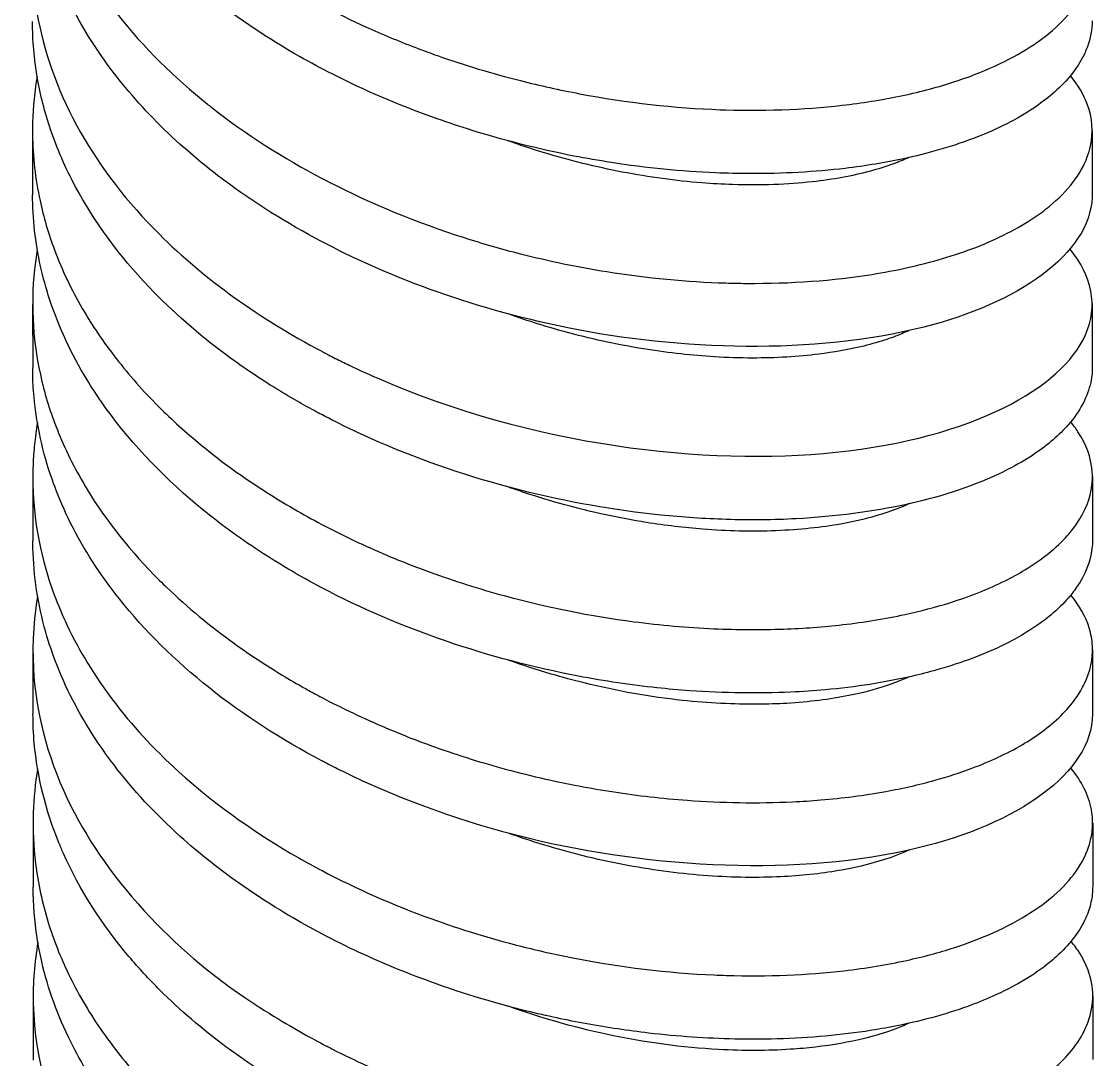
# Model space of a CAD drawing. Header units: millimetres. Extents: x 129 to 6329, y 33 to 3553.
# Drawn here: x 5159.11 to 5179.44, y 2807.78 to 2827.37 of the extents above; entities that cross this region are included whole.
import ezdxf

# ---------------------------------------------------------------- set-up
doc = ezdxf.new("R2010")
doc.units = ezdxf.units.MM
doc.layers.add('vistasIsometricas', color=255, linetype='Continuous')

msp = doc.modelspace()

# ---------------------------------------------------------------- linework, layer by layer
at = {"layer": 'vistasIsometricas', "extrusion": (1e-16, 0.816497, 0.57735)}
for p, q in [((5159.322, 2825.297), (5159.323, 2824.101)), ((5179.322, 2825.312), (5179.323, 2824.116)), ((5176.824, 2822.998), (5176.824, 2822.998)), ((5159.324, 2822.03), (5159.325, 2820.834)), ((5179.324, 2822.045), (5179.325, 2820.849)), ((5159.327, 2818.763), (5159.328, 2817.567)), ((5179.327, 2818.777), (5179.328, 2817.581)), ((5179.329, 2815.51), (5179.33, 2814.314)), ((5159.329, 2815.495), (5159.33, 2814.299)), ((5176.831, 2813.196), (5176.831, 2813.196)), ((5159.332, 2812.228), (5159.332, 2811.032)), ((5179.332, 2812.242), (5179.332, 2811.047)), ((5176.833, 2809.928), (5176.833, 2809.928)), ((5159.334, 2808.961), (5159.335, 2807.765)), ((5179.334, 2808.975), (5179.335, 2807.779))]:
    msp.add_line(p, q, dxfattribs=at)
at = {"layer": 'vistasIsometricas'}
for points, knots in [([(5179.321, 2827.383), (5179.321, 2827.219), (5179.291, 2827.054), (5179.205, 2826.82), (5179.173, 2826.748), (5179.008, 2826.44), (5178.817, 2826.211), (5178.46, 2825.906), (5178.345, 2825.82), (5177.91, 2825.528), (5177.539, 2825.339), (5176.988, 2825.127), (5176.86, 2825.081), (5176.275, 2824.89), (5175.775, 2824.769), (5175.046, 2824.648), (5174.855, 2824.621), (5174.089, 2824.53), (5173.485, 2824.496), (5172.644, 2824.499), (5172.43, 2824.504), (5171.57, 2824.54), (5170.909, 2824.605), (5170.008, 2824.745), (5169.775, 2824.785), (5168.868, 2824.962), (5168.194, 2825.132), (5167.311, 2825.411), (5167.092, 2825.485), (5166.224, 2825.796), (5165.592, 2826.067), (5164.774, 2826.482), (5164.565, 2826.595), (5163.773, 2827.044), (5163.223, 2827.411), (5162.55, 2827.937), (5162.39, 2828.07), (5161.761, 2828.618), (5161.337, 2829.057), (5160.836, 2829.685), (5160.71, 2829.855), (5160.261, 2830.507), (5159.992, 2831.006), (5159.722, 2831.68), (5159.663, 2831.844), (5159.45, 2832.52), (5159.355, 2833.041), (5159.319, 2833.677), (5159.316, 2833.79), (5159.316, 2833.903)], [2.189315, 2.189315, 2.189315, 2.189315, 2.258483, 2.258483, 2.28903, 2.28903, 2.39153, 2.39153, 2.433887, 2.433887, 2.539217, 2.539217, 2.569832, 2.569832, 2.673842, 2.673842, 2.709699, 2.709699, 2.813909, 2.813909, 2.848916, 2.848916, 2.952862, 2.952862, 2.988987, 2.988987, 3.093278, 3.093278, 3.127943, 3.127943, 3.231779, 3.231779, 3.268368, 3.268368, 3.372793, 3.372793, 3.406882, 3.406882, 3.510528, 3.510528, 3.547913, 3.547913, 3.652552, 3.652552, 3.685694, 3.685694, 3.789025, 3.789025, 3.811319, 3.811319, 3.811319, 3.811319]), ([(5159.404, 2832.867), (5159.33, 2832.431), (5159.305, 2831.999), (5159.323, 2831.579), (5159.342, 2831.125), (5159.411, 2830.682), (5159.522, 2830.256), (5159.59, 2829.992), (5159.675, 2829.734), (5159.774, 2829.483), (5160.018, 2828.864), (5160.348, 2828.286), (5160.735, 2827.756), (5160.794, 2827.674), (5160.855, 2827.593), (5160.918, 2827.514), (5161.423, 2826.87), (5162.009, 2826.301), (5162.627, 2825.808), (5162.642, 2825.796), (5162.657, 2825.784), (5162.672, 2825.772), (5163.353, 2825.233), (5164.071, 2824.784), (5164.776, 2824.412)], [0.870592858, 0.870592858, 0.870592858, 0.870592858, 0.871364393, 0.871364393, 0.871364393, 0.87219645, 0.87219645, 0.87219645, 0.872711212, 0.872711212, 0.872711212, 0.87398258, 0.87398258, 0.87398258, 0.8741789, 0.8741789, 0.8741789, 0.875768709, 0.875768709, 0.875768709, 0.875807404, 0.875807404, 0.875807404, 0.877554839, 0.877554839, 0.877554839, 0.877554839]), ([(5164.777, 2823.216), (5164.119, 2823.564), (5163.499, 2823.952), (5162.64, 2824.595), (5162.364, 2824.822), (5161.701, 2825.419), (5161.337, 2825.8), (5160.702, 2826.583), (5160.43, 2826.981), (5160.087, 2827.595), (5159.983, 2827.801), (5159.67, 2828.507), (5159.512, 2829.016), (5159.391, 2829.682), (5159.369, 2829.834), (5159.33, 2830.202), (5159.318, 2830.419), (5159.318, 2830.636)], [0.0000143, 0.0000143, 0.0000143, 0.0000143, 0.1144153, 0.1144153, 0.1728053, 0.1728053, 0.2625852, 0.2625852, 0.3491045, 0.3491045, 0.3920809, 0.3920809, 0.4944436, 0.4944436, 0.5245124, 0.5245124, 0.567327, 0.567327, 0.567327, 0.567327]), ([(5159.418, 2829.599), (5159.291, 2828.87), (5159.292, 2828.131), (5159.43, 2827.403), (5159.706, 2825.956), (5160.507, 2824.556), (5161.715, 2823.354), (5162.565, 2822.508), (5163.612, 2821.76), (5164.779, 2821.145)], [0.878804998, 0.878804998, 0.878804998, 0.878804998, 0.87983768, 0.87983768, 0.87983768, 0.881890091, 0.881890091, 0.881890091, 0.883335177, 0.883335177, 0.883335177, 0.883335177]), ([(5164.774, 2827.68), (5164.996, 2827.563), (5165.252, 2827.436), (5165.497, 2827.322), (5165.554, 2827.296), (5165.612, 2827.27), (5165.669, 2827.244), (5165.974, 2827.107), (5166.284, 2826.979), (5166.599, 2826.86), (5166.72, 2826.814), (5166.841, 2826.77), (5166.963, 2826.727), (5167.477, 2826.545), (5168.002, 2826.387), (5168.529, 2826.253), (5168.9, 2826.159), (5169.273, 2826.077), (5169.645, 2826.007), (5170.545, 2825.837), (5171.442, 2825.737), (5172.302, 2825.705), (5172.337, 2825.704), (5172.371, 2825.703), (5172.405, 2825.702), (5173.228, 2825.677), (5174.016, 2825.713), (5174.743, 2825.804), (5175.116, 2825.851), (5175.473, 2825.912), (5175.81, 2825.986), (5176.158, 2826.062), (5176.486, 2826.152), (5176.79, 2826.255), (5177.356, 2826.445), (5177.841, 2826.677), (5178.228, 2826.938), (5178.25, 2826.953), (5178.272, 2826.968), (5178.294, 2826.983), (5178.692, 2827.263), (5178.979, 2827.573), (5179.146, 2827.897), (5179.213, 2828.025), (5179.26, 2828.156), (5179.288, 2828.287), (5179.331, 2828.487), (5179.33, 2828.688), (5179.284, 2828.887), (5179.228, 2829.136), (5179.102, 2829.381), (5178.91, 2829.615)], [0.871774525, 0.871774525, 0.871774525, 0.871774525, 0.872067647, 0.872067647, 0.872067647, 0.872135795, 0.872135795, 0.872135795, 0.872497066, 0.872497066, 0.872497066, 0.872635332, 0.872635332, 0.872635332, 0.873219608, 0.873219608, 0.873219608, 0.873630213, 0.873630213, 0.873630213, 0.874625077, 0.874625077, 0.874625077, 0.874664693, 0.874664693, 0.874664693, 0.875619946, 0.875619946, 0.875619946, 0.876109777, 0.876109777, 0.876109777, 0.876614838, 0.876614838, 0.876614838, 0.877554861, 0.877554861, 0.877554861, 0.877609702, 0.877609702, 0.877609702, 0.87860457, 0.87860457, 0.87860457, 0.878999945, 0.878999945, 0.878999945, 0.879599464, 0.879599464, 0.879599464, 0.880347414, 0.880347414, 0.880347414, 0.880347414]), ([(5164.78, 2819.949), (5164.697, 2819.993), (5164.579, 2820.057), (5164.48, 2820.112), (5164.423, 2820.143), (5164.367, 2820.175), (5164.311, 2820.207), (5164.157, 2820.295), (5164.006, 2820.385), (5163.858, 2820.478), (5163.729, 2820.559), (5163.601, 2820.641), (5163.477, 2820.725), (5163.315, 2820.834), (5163.157, 2820.945), (5163.002, 2821.059), (5162.456, 2821.462), (5161.96, 2821.896), (5161.523, 2822.355), (5160.955, 2822.952), (5160.487, 2823.59), (5160.133, 2824.251), (5159.943, 2824.606), (5159.786, 2824.967), (5159.663, 2825.332), (5159.553, 2825.656), (5159.469, 2825.983), (5159.412, 2826.312), (5159.351, 2826.664), (5159.321, 2827.017), (5159.321, 2827.369)], [0.114549075, 0.114549075, 0.114549075, 0.114549075, 0.114651537, 0.114651537, 0.114651537, 0.114709955, 0.114709955, 0.114709955, 0.114870837, 0.114870837, 0.114870837, 0.115011026, 0.115011026, 0.115011026, 0.115192601, 0.115192601, 0.115192601, 0.115836128, 0.115836128, 0.115836128, 0.116673875, 0.116673875, 0.116673875, 0.117123183, 0.117123183, 0.117123183, 0.117522364, 0.117522364, 0.117522364, 0.117950477, 0.117950477, 0.117950477, 0.117950477]), ([(5159.409, 2826.333), (5159.398, 2826.267), (5159.388, 2826.202), (5159.338, 2825.837), (5159.319, 2825.536), (5159.327, 2824.818), (5159.374, 2824.402), (5159.53, 2823.676), (5159.621, 2823.365), (5159.877, 2822.683), (5160.052, 2822.315), (5160.447, 2821.632), (5160.66, 2821.317), (5161.143, 2820.696), (5161.412, 2820.391), (5161.954, 2819.85), (5162.22, 2819.61), (5162.887, 2819.061), (5163.303, 2818.761), (5164.076, 2818.268), (5164.423, 2818.066), (5165.179, 2817.668), (5165.589, 2817.474), (5166.28, 2817.182), (5166.553, 2817.075), (5167.288, 2816.809), (5167.754, 2816.661), (5169.038, 2816.311), (5169.859, 2816.148), (5171.179, 2815.975), (5171.683, 2815.931), (5172.627, 2815.889), (5173.067, 2815.887), (5173.88, 2815.916), (5174.255, 2815.944), (5175.026, 2816.033), (5175.418, 2816.097), (5176.085, 2816.242), (5176.367, 2816.316), (5177.019, 2816.52), (5177.368, 2816.659), (5177.81, 2816.879), (5177.934, 2816.948), (5178.381, 2817.218), (5178.651, 2817.436), (5178.922, 2817.741), (5178.981, 2817.817), (5179.194, 2818.128), (5179.289, 2818.372), (5179.328, 2818.709), (5179.33, 2818.8), (5179.301, 2819.141), (5179.211, 2819.388), (5179.013, 2819.69), (5178.967, 2819.752), (5178.917, 2819.813)], [0.986173, 0.986173, 0.986173, 0.986173, 0.999204, 0.999204, 1.058489, 1.058489, 1.140772, 1.140772, 1.203215, 1.203215, 1.279463, 1.279463, 1.347901, 1.347901, 1.418005, 1.418005, 1.477394, 1.477394, 1.559371, 1.559371, 1.621595, 1.621595, 1.69067, 1.69067, 1.73486, 1.73486, 1.808104, 1.808104, 1.934715, 1.934715, 2.014353, 2.014353, 2.087026, 2.087026, 2.152835, 2.152835, 2.227735, 2.227735, 2.288066, 2.288066, 2.375364, 2.375364, 2.41241, 2.41241, 2.516959, 2.516959, 2.550498, 2.550498, 2.65396, 2.65396, 2.692119, 2.692119, 2.796943, 2.796943, 2.824301, 2.824301, 2.824301, 2.824301]), ([(5164.776, 2824.412), (5164.791, 2824.405), (5164.834, 2824.382), (5164.863, 2824.367), (5164.879, 2824.359), (5164.894, 2824.351), (5164.91, 2824.343), (5165.719, 2823.927), (5166.582, 2823.574), (5167.467, 2823.291), (5167.819, 2823.178), (5168.175, 2823.076), (5168.532, 2822.986), (5169.073, 2822.848), (5169.618, 2822.736), (5170.159, 2822.65), (5170.923, 2822.528), (5171.679, 2822.457), (5172.407, 2822.435), (5172.536, 2822.431), (5172.664, 2822.428), (5172.791, 2822.427), (5173.636, 2822.421), (5174.439, 2822.48), (5175.17, 2822.597), (5175.391, 2822.633), (5175.605, 2822.673), (5175.813, 2822.719), (5176.291, 2822.824), (5176.731, 2822.955), (5177.124, 2823.107), (5177.55, 2823.272), (5177.921, 2823.462), (5178.23, 2823.67), (5178.33, 2823.738), (5178.424, 2823.807), (5178.511, 2823.878), (5178.867, 2824.169), (5179.109, 2824.487), (5179.231, 2824.815), (5179.256, 2824.883), (5179.276, 2824.951), (5179.291, 2825.02), (5179.347, 2825.282), (5179.327, 2825.548), (5179.231, 2825.807), (5179.162, 2825.991), (5179.056, 2826.172), (5178.912, 2826.347)], [0.877554839, 0.877554839, 0.877554839, 0.877554839, 0.877590653, 0.877590653, 0.877590653, 0.877609727, 0.877609727, 0.877609727, 0.878604598, 0.878604598, 0.878604598, 0.878999924, 0.878999924, 0.878999924, 0.879599477, 0.879599477, 0.879599477, 0.880445008, 0.880445008, 0.880445008, 0.880594338, 0.880594338, 0.880594338, 0.881589203, 0.881589203, 0.881589203, 0.881890093, 0.881890093, 0.881890093, 0.882584087, 0.882584087, 0.882584087, 0.883335178, 0.883335178, 0.883335178, 0.883578956, 0.883578956, 0.883578956, 0.884573822, 0.884573822, 0.884573822, 0.884780262, 0.884780262, 0.884780262, 0.8855687, 0.8855687, 0.8855687, 0.886127703, 0.886127703, 0.886127703, 0.886127703]), ([(5175.857, 2824.8), (5175.767, 2824.759), (5175.672, 2824.72), (5175.43, 2824.631), (5175.279, 2824.583), (5174.795, 2824.454), (5174.434, 2824.388), (5173.577, 2824.293), (5173.073, 2824.274), (5172.346, 2824.297), (5172.152, 2824.308), (5171.468, 2824.362), (5170.964, 2824.43), (5169.959, 2824.623), (5169.46, 2824.746), (5168.739, 2824.965), (5168.515, 2825.039), (5168.294, 2825.119)], [-18.5783703, -18.5783703, -18.5783703, -18.5783703, -18.5493736, -18.5493736, -18.5091764, -18.5091764, -18.4286008, -18.4286008, -18.3346065, -18.3346065, -18.3012253, -18.3012253, -18.2189781, -18.2189781, -18.140081, -18.140081, -18.1045929, -18.1045929, -18.1045929, -18.1045929]), ([(5164.782, 2816.682), (5164.347, 2816.911), (5163.93, 2817.158), (5163.144, 2817.68), (5162.775, 2817.954), (5161.716, 2818.839), (5161.107, 2819.492), (5160.527, 2820.328), (5160.437, 2820.466), (5160.051, 2821.099), (5159.814, 2821.609), (5159.576, 2822.335), (5159.52, 2822.541), (5159.374, 2823.196), (5159.323, 2823.648), (5159.323, 2824.101)], [0.0000129, 0.0000129, 0.0000129, 0.0000129, 0.0754812, 0.0754812, 0.1492687, 0.1492687, 0.3016902, 0.3016902, 0.3314878, 0.3314878, 0.4367771, 0.4367771, 0.4780632, 0.4780632, 0.5674768, 0.5674768, 0.5674768, 0.5674768]), ([(5179.323, 2824.116), (5179.323, 2824.096), (5179.323, 2824.077), (5179.322, 2824.057), (5179.276, 2822.969), (5177.909, 2822.05), (5176.147, 2821.602), (5174.066, 2821.072), (5171.516, 2821.165), (5169.425, 2821.587), (5168.473, 2821.779), (5167.6, 2822.033), (5166.83, 2822.312), (5166.04, 2822.599), (5165.357, 2822.911), (5164.777, 2823.216)], [0.10928007, 0.10928007, 0.10928007, 0.10928007, 0.10934034, 0.10934034, 0.10934034, 0.11269964, 0.11269964, 0.11269964, 0.1166698, 0.1166698, 0.1166698, 0.11847703, 0.11847703, 0.11847703, 0.12032937, 0.12032937, 0.12032937, 0.12032937]), ([(5159.411, 2823.066), (5159.39, 2822.94), (5159.373, 2822.815), (5159.359, 2822.689), (5159.284, 2821.983), (5159.331, 2821.272), (5159.499, 2820.574), (5159.577, 2820.246), (5159.683, 2819.92), (5159.814, 2819.6), (5159.961, 2819.239), (5160.141, 2818.883), (5160.352, 2818.537), (5160.719, 2817.934), (5161.18, 2817.357), (5161.719, 2816.82), (5161.765, 2816.775), (5161.811, 2816.73), (5161.857, 2816.685), (5162.246, 2816.312), (5162.673, 2815.958), (5163.132, 2815.628), (5163.381, 2815.449), (5163.639, 2815.277), (5163.905, 2815.113), (5163.914, 2815.107), (5163.923, 2815.101), (5163.932, 2815.096), (5164.07, 2815.011), (5164.21, 2814.928), (5164.352, 2814.847), (5164.423, 2814.807), (5164.494, 2814.767), (5164.566, 2814.727), (5164.602, 2814.707), (5164.638, 2814.688), (5164.674, 2814.668), (5164.697, 2814.656), (5164.72, 2814.644), (5164.743, 2814.632), (5164.756, 2814.625), (5164.782, 2814.611), (5164.783, 2814.61)], [0.890365751, 0.890365751, 0.890365751, 0.890365751, 0.890543118, 0.890543118, 0.890543118, 0.891537993, 0.891537993, 0.891537993, 0.892005711, 0.892005711, 0.892005711, 0.892532892, 0.892532892, 0.892532892, 0.893450796, 0.893450796, 0.893450796, 0.893527764, 0.893527764, 0.893527764, 0.894173339, 0.894173339, 0.894173339, 0.894522646, 0.894522646, 0.894522646, 0.89453461, 0.89453461, 0.89453461, 0.894715246, 0.894715246, 0.894715246, 0.894805564, 0.894805564, 0.894805564, 0.894850723, 0.894850723, 0.894850723, 0.894878962, 0.894878962, 0.894878962, 0.894895882, 0.894895882, 0.894895882, 0.894895882]), ([(5164.779, 2821.145), (5164.784, 2821.142), (5164.8, 2821.134), (5164.811, 2821.128), (5164.821, 2821.123), (5164.832, 2821.117), (5164.843, 2821.111), (5164.864, 2821.1), (5164.886, 2821.089), (5164.907, 2821.078), (5164.95, 2821.056), (5164.993, 2821.034), (5165.036, 2821.012), (5165.123, 2820.969), (5165.21, 2820.926), (5165.297, 2820.884), (5165.472, 2820.8), (5165.648, 2820.719), (5165.826, 2820.642), (5168.747, 2819.366), (5172.018, 2818.979), (5174.486, 2819.239), (5177.073, 2819.512), (5178.752, 2820.455), (5179.195, 2821.453), (5179.441, 2822.008), (5179.316, 2822.57), (5178.905, 2823.072)], [0.883335177, 0.883335177, 0.883335177, 0.883335177, 0.883341939, 0.883341939, 0.883341939, 0.8833487, 0.8833487, 0.8833487, 0.883362224, 0.883362224, 0.883362224, 0.883389272, 0.883389272, 0.883389272, 0.883443367, 0.883443367, 0.883443367, 0.883551557, 0.883551557, 0.883551557, 0.885326993, 0.885326993, 0.885326993, 0.88718865, 0.88718865, 0.88718865, 0.888223402, 0.888223402, 0.888223402, 0.888223402]), ([(5175.859, 2821.533), (5175.817, 2821.513), (5175.774, 2821.495), (5175.627, 2821.434), (5175.517, 2821.393), (5175.26, 2821.31), (5175.109, 2821.268), (5174.707, 2821.173), (5174.443, 2821.126), (5173.774, 2821.042), (5173.353, 2821.017), (5172.675, 2821.018), (5172.437, 2821.025), (5171.775, 2821.065), (5171.342, 2821.113), (5170.421, 2821.259), (5169.933, 2821.362), (5169.061, 2821.595), (5168.677, 2821.715), (5168.297, 2821.851)], [-19.2816461, -19.2816461, -19.2816461, -19.2816461, -19.2681749, -19.2681749, -19.236772, -19.236772, -19.1986432, -19.1986432, -19.1403057, -19.1403057, -19.0598301, -19.0598301, -19.0180737, -19.0180737, -18.9463404, -18.9463404, -18.8688623, -18.8688623, -18.8080654, -18.8080654, -18.8080654, -18.8080654]), ([(5164.784, 2813.414), (5164.016, 2813.819), (5163.302, 2814.28), (5162.01, 2815.306), (5161.439, 2815.869), (5160.801, 2816.673), (5160.651, 2816.879), (5160.204, 2817.556), (5159.953, 2818.039), (5159.702, 2818.691), (5159.648, 2818.849), (5159.442, 2819.529), (5159.352, 2820.058), (5159.327, 2820.671), (5159.325, 2820.752), (5159.325, 2820.834)], [0.0000112, 0.0000112, 0.0000112, 0.0000112, 0.1334101, 0.1334101, 0.2683477, 0.2683477, 0.3136522, 0.3136522, 0.4145552, 0.4145552, 0.4465422, 0.4465422, 0.5514225, 0.5514225, 0.5675105, 0.5675105, 0.5675105, 0.5675105]), ([(5179.325, 2820.849), (5179.325, 2820.808), (5179.324, 2820.768), (5179.32, 2820.728), (5179.315, 2820.671), (5179.306, 2820.614), (5179.294, 2820.557), (5179.235, 2820.283), (5179.093, 2820.013), (5178.87, 2819.757), (5178.703, 2819.564), (5178.489, 2819.379), (5178.233, 2819.207), (5178.079, 2819.103), (5177.911, 2819.004), (5177.727, 2818.911), (5177.239, 2818.661), (5176.647, 2818.45), (5175.974, 2818.291), (5175.922, 2818.279), (5175.869, 2818.267), (5175.816, 2818.255), (5175.183, 2818.117), (5174.483, 2818.024), (5173.737, 2817.984), (5173.309, 2817.962), (5172.865, 2817.957), (5172.411, 2817.971), (5172.007, 2817.984), (5171.596, 2818.011), (5171.18, 2818.054), (5170.31, 2818.143), (5169.418, 2818.299), (5168.535, 2818.522), (5168.519, 2818.526), (5168.503, 2818.53), (5168.488, 2818.535), (5167.59, 2818.765), (5166.702, 2819.066), (5165.856, 2819.433), (5165.488, 2819.593), (5165.129, 2819.765), (5164.78, 2819.949)], [0.107031891, 0.107031891, 0.107031891, 0.107031891, 0.10715216, 0.10715216, 0.10715216, 0.107323632, 0.107323632, 0.107323632, 0.108147045, 0.108147045, 0.108147045, 0.10876872, 0.10876872, 0.10876872, 0.109141937, 0.109141937, 0.109141937, 0.110136813, 0.110136813, 0.110136813, 0.110213808, 0.110213808, 0.110213808, 0.111131693, 0.111131693, 0.111131693, 0.111658897, 0.111658897, 0.111658897, 0.112126594, 0.112126594, 0.112126594, 0.113103985, 0.113103985, 0.113103985, 0.113121469, 0.113121469, 0.113121469, 0.114116349, 0.114116349, 0.114116349, 0.114549073, 0.114549073, 0.114549073, 0.114549073]), ([(5159.413, 2819.798), (5159.39, 2819.66), (5159.372, 2819.522), (5159.358, 2819.384), (5159.346, 2819.263), (5159.337, 2819.141), (5159.332, 2819.019), (5159.303, 2818.312), (5159.397, 2817.603), (5159.609, 2816.91), (5159.669, 2816.716), (5159.738, 2816.523), (5159.816, 2816.332), (5160.016, 2815.842), (5160.277, 2815.362), (5160.593, 2814.901), (5160.914, 2814.431), (5161.293, 2813.979), (5161.722, 2813.552), (5161.878, 2813.397), (5162.041, 2813.244), (5162.21, 2813.095), (5162.844, 2812.538), (5163.564, 2812.031), (5164.345, 2811.585), (5164.49, 2811.502), (5164.637, 2811.421), (5164.786, 2811.343)], [0.896146192, 0.896146192, 0.896146192, 0.896146192, 0.896340923, 0.896340923, 0.896340923, 0.896512349, 0.896512349, 0.896512349, 0.897507223, 0.897507223, 0.897507223, 0.897786004, 0.897786004, 0.897786004, 0.898502115, 0.898502115, 0.898502115, 0.899231086, 0.899231086, 0.899231086, 0.899496996, 0.899496996, 0.899496996, 0.900491871, 0.900491871, 0.900491871, 0.900676167, 0.900676167, 0.900676167, 0.900676167]), ([(5175.862, 2818.265), (5175.658, 2818.172), (5175.424, 2818.088), (5174.942, 2817.956), (5174.702, 2817.904), (5174.06, 2817.802), (5173.639, 2817.764), (5173.014, 2817.749), (5172.836, 2817.749), (5172.432, 2817.758), (5172.205, 2817.77), (5171.626, 2817.815), (5171.268, 2817.857), (5170.4, 2817.995), (5169.886, 2818.105), (5169.117, 2818.315), (5168.864, 2818.392), (5168.507, 2818.511), (5168.403, 2818.547), (5168.299, 2818.584)], [-18.6595492, -18.6595492, -18.6595492, -18.6595492, -18.5937274, -18.5937274, -18.5379267, -18.5379267, -18.454638, -18.454638, -18.4224871, -18.4224871, -18.3833088, -18.3833088, -18.3243497, -18.3243497, -18.2426484, -18.2426484, -18.2025795, -18.2025795, -18.1859148, -18.1859148, -18.1859148, -18.1859148]), ([(5179.332, 2811.047), (5179.332, 2810.947), (5179.322, 2810.847), (5179.278, 2810.647), (5179.245, 2810.548), (5179.093, 2810.21), (5178.921, 2809.978), (5178.617, 2809.692), (5178.541, 2809.627), (5178.182, 2809.347), (5177.843, 2809.148), (5177.296, 2808.904), (5177.138, 2808.841), (5176.543, 2808.626), (5176.064, 2808.496), (5175.377, 2808.364), (5175.208, 2808.335), (5174.48, 2808.227), (5173.886, 2808.178), (5173.038, 2808.16), (5172.809, 2808.16), (5172.047, 2808.176), (5171.503, 2808.213), (5170.565, 2808.322), (5170.175, 2808.38), (5169.406, 2808.519), (5169.027, 2808.6), (5167.999, 2808.854), (5167.354, 2809.052), (5166.237, 2809.466), (5165.761, 2809.667), (5164.846, 2810.107), (5164.407, 2810.344), (5163.523, 2810.884), (5163.083, 2811.189), (5162.478, 2811.668), (5162.291, 2811.826), (5161.64, 2812.413), (5161.221, 2812.863), (5160.756, 2813.473), (5160.657, 2813.61), (5160.245, 2814.221), (5159.984, 2814.71), (5159.703, 2815.422), (5159.632, 2815.633), (5159.422, 2816.371), (5159.341, 2816.903), (5159.328, 2817.48), (5159.328, 2817.523), (5159.328, 2817.567)], [0.567492, 0.567492, 0.567492, 0.567492, 0.609505, 0.609505, 0.651548, 0.651548, 0.754116, 0.754116, 0.784899, 0.784899, 0.890002, 0.890002, 0.929635, 0.929635, 1.03275, 1.03275, 1.065255, 1.065255, 1.170028, 1.170028, 1.207979, 1.207979, 1.294632, 1.294632, 1.355193, 1.355193, 1.413772, 1.413772, 1.514764, 1.514764, 1.592744, 1.592744, 1.669549, 1.669549, 1.75464, 1.75464, 1.794909, 1.794909, 1.900104, 1.900104, 1.930302, 1.930302, 2.032704, 2.032704, 2.075509, 2.075509, 2.180836, 2.180836, 2.189374, 2.189374, 2.189374, 2.189374]), ([(5179.328, 2817.581), (5179.328, 2817.528), (5179.325, 2817.475), (5179.289, 2817.174), (5179.192, 2816.927), (5178.975, 2816.612), (5178.914, 2816.535), (5178.64, 2816.23), (5178.371, 2816.014), (5177.925, 2815.746), (5177.801, 2815.678), (5177.297, 2815.428), (5176.868, 2815.266), (5176.236, 2815.087), (5176.077, 2815.047), (5175.41, 2814.894), (5174.864, 2814.808), (5174.07, 2814.737), (5173.852, 2814.722), (5173.02, 2814.684), (5172.381, 2814.692), (5171.52, 2814.754), (5171.314, 2814.772), (5170.618, 2814.846), (5170.122, 2814.919), (5168.781, 2815.175), (5167.938, 2815.396), (5166.305, 2815.957), (5165.521, 2816.292), (5164.782, 2816.682)], [2.189447, 2.189447, 2.189447, 2.189447, 2.211758, 2.211758, 2.316108, 2.316108, 2.350525, 2.350525, 2.454281, 2.454281, 2.491208, 2.491208, 2.595728, 2.595728, 2.629406, 2.629406, 2.732917, 2.732917, 2.770877, 2.770877, 2.875657, 2.875657, 2.908151, 2.908151, 2.985199, 2.985199, 3.115796, 3.115796, 3.244271, 3.244271, 3.244271, 3.244271]), ([(5159.416, 2816.531), (5159.402, 2816.452), (5159.391, 2816.373), (5159.381, 2816.295), (5159.114, 2814.235), (5159.913, 2812.511), (5160.851, 2811.278), (5162.067, 2809.682), (5163.451, 2808.844), (5164.173, 2808.419), (5164.506, 2808.223), (5164.716, 2808.114), (5164.788, 2808.076)], [0.896508665, 0.896508665, 0.896508665, 0.896508665, 0.896638077, 0.896638077, 0.896638077, 0.900034342, 0.900034342, 0.900034342, 0.904431857, 0.904431857, 0.904431857, 0.906456502, 0.906456502, 0.906456502, 0.906456502]), ([(5164.783, 2814.61), (5164.985, 2814.504), (5165.309, 2814.337), (5165.774, 2814.132), (5165.945, 2814.057), (5166.136, 2813.976), (5166.346, 2813.892), (5166.705, 2813.749), (5167.123, 2813.598), (5167.599, 2813.449), (5168.022, 2813.317), (5168.491, 2813.188), (5169.004, 2813.072), (5169.409, 2812.98), (5169.842, 2812.897), (5170.298, 2812.828), (5170.741, 2812.76), (5171.205, 2812.706), (5171.686, 2812.671), (5172.327, 2812.624), (5172.997, 2812.61), (5173.671, 2812.642), (5173.846, 2812.651), (5174.021, 2812.662), (5174.196, 2812.677), (5174.61, 2812.711), (5175.023, 2812.764), (5175.426, 2812.838), (5175.743, 2812.895), (5176.053, 2812.965), (5176.352, 2813.048), (5176.594, 2813.115), (5176.828, 2813.191), (5177.052, 2813.275), (5177.395, 2813.403), (5177.714, 2813.551), (5177.998, 2813.718), (5178.131, 2813.796), (5178.255, 2813.877), (5178.372, 2813.963), (5178.634, 2814.156), (5178.853, 2814.368), (5179.015, 2814.596), (5179.078, 2814.686), (5179.133, 2814.779), (5179.178, 2814.873), (5179.287, 2815.099), (5179.34, 2815.336), (5179.327, 2815.579), (5179.321, 2815.694), (5179.301, 2815.811), (5179.264, 2815.928), (5179.2, 2816.135), (5179.086, 2816.342), (5178.92, 2816.545)], [0.89489589, 0.89489589, 0.89489589, 0.89489589, 0.89688374, 0.89688374, 0.89688374, 0.89761797, 0.89761797, 0.89761797, 0.8988716, 0.8988716, 0.8988716, 0.89998236, 0.89998236, 0.89998236, 0.90085946, 0.90085946, 0.90085946, 0.90171081, 0.90171081, 0.90171081, 0.90284732, 0.90284732, 0.90284732, 0.90314205, 0.90314205, 0.90314205, 0.90384125, 0.90384125, 0.90384125, 0.90439111, 0.90439111, 0.90439111, 0.90483518, 0.90483518, 0.90483518, 0.90551373, 0.90551373, 0.90551373, 0.90582911, 0.90582911, 0.90582911, 0.90654195, 0.90654195, 0.90654195, 0.90682304, 0.90682304, 0.90682304, 0.90749622, 0.90749622, 0.90749622, 0.90781697, 0.90781697, 0.90781697, 0.90838379, 0.90838379, 0.90838379, 0.90838379]), ([(5175.864, 2814.998), (5175.852, 2814.993), (5175.84, 2814.987), (5175.707, 2814.928), (5175.576, 2814.877), (5175.221, 2814.759), (5174.985, 2814.697), (5174.373, 2814.575), (5173.981, 2814.526), (5173.381, 2814.49), (5173.199, 2814.485), (5172.56, 2814.48), (5172.083, 2814.503), (5170.986, 2814.622), (5170.363, 2814.73), (5169.526, 2814.936), (5169.319, 2814.992), (5168.84, 2815.132), (5168.57, 2815.22), (5168.301, 2815.317)], [-20.5273093, -20.5273093, -20.5273093, -20.5273093, -20.5233948, -20.5233948, -20.4850768, -20.4850768, -20.4266225, -20.4266225, -20.3454523, -20.3454523, -20.311548, -20.311548, -20.2293104, -20.2293104, -20.1293668, -20.1293668, -20.0966021, -20.0966021, -20.0535518, -20.0535518, -20.0535518, -20.0535518]), ([(5164.789, 2806.88), (5164.142, 2807.221), (5163.532, 2807.602), (5162.971, 2808.019), (5162.521, 2808.354), (5162.104, 2808.712), (5161.725, 2809.089), (5161.519, 2809.295), (5161.324, 2809.506), (5161.141, 2809.722), (5160.624, 2810.335), (5160.207, 2810.989), (5159.906, 2811.666), (5159.876, 2811.734), (5159.847, 2811.801), (5159.819, 2811.869), (5159.568, 2812.483), (5159.412, 2813.115), (5159.355, 2813.75), (5159.338, 2813.933), (5159.33, 2814.116), (5159.33, 2814.299)], [0.091427655, 0.091427655, 0.091427655, 0.091427655, 0.092228967, 0.092228967, 0.092228967, 0.092872743, 0.092872743, 0.092872743, 0.093223851, 0.093223851, 0.093223851, 0.09421872, 0.09421872, 0.09421872, 0.094317832, 0.094317832, 0.094317832, 0.095213594, 0.095213594, 0.095213594, 0.095471195, 0.095471195, 0.095471195, 0.095471195]), ([(5179.33, 2814.314), (5179.33, 2814.308), (5179.33, 2814.302), (5179.33, 2814.297), (5179.317, 2813.187), (5177.914, 2812.219), (5176.013, 2811.765), (5173.808, 2811.237), (5171.023, 2811.377), (5168.674, 2811.954), (5167.458, 2812.253), (5166.342, 2812.66), (5165.373, 2813.12), (5165.272, 2813.168), (5165.172, 2813.217), (5165.074, 2813.266), (5165.025, 2813.29), (5164.976, 2813.315), (5164.928, 2813.34), (5164.904, 2813.352), (5164.88, 2813.364), (5164.856, 2813.377), (5164.844, 2813.383), (5164.832, 2813.389), (5164.82, 2813.396), (5164.814, 2813.399), (5164.808, 2813.402), (5164.802, 2813.405), (5164.799, 2813.407), (5164.796, 2813.408), (5164.793, 2813.41), (5164.792, 2813.41), (5164.79, 2813.411), (5164.789, 2813.412), (5164.788, 2813.412), (5164.788, 2813.413), (5164.787, 2813.413), (5164.787, 2813.413), (5164.786, 2813.413), (5164.784, 2813.414)], [0.09281038, 0.09281038, 0.09281038, 0.09281038, 0.09282858, 0.09282858, 0.09282858, 0.09634885, 0.09634885, 0.09634885, 0.10043184, 0.10043184, 0.10043184, 0.10254691, 0.10254691, 0.10254691, 0.10276765, 0.10276765, 0.10276765, 0.10287802, 0.10287802, 0.10287802, 0.1029332, 0.1029332, 0.1029332, 0.1029608, 0.1029608, 0.1029608, 0.10297459, 0.10297459, 0.10297459, 0.10298149, 0.10298149, 0.10298149, 0.10298494, 0.10298494, 0.10298494, 0.10298666, 0.10298666, 0.10298666, 0.10298839, 0.10298839, 0.10298839, 0.10298839]), ([(5164.786, 2811.343), (5165.44, 2810.998), (5166.131, 2810.695), (5166.842, 2810.437), (5167.399, 2810.236), (5167.968, 2810.062), (5168.541, 2809.916), (5168.867, 2809.834), (5169.194, 2809.76), (5169.52, 2809.696), (5170.421, 2809.519), (5171.32, 2809.413), (5172.184, 2809.374), (5172.262, 2809.371), (5172.339, 2809.368), (5172.417, 2809.365), (5173.197, 2809.341), (5173.945, 2809.373), (5174.64, 2809.453), (5175.055, 2809.502), (5175.45, 2809.568), (5175.822, 2809.649), (5176.136, 2809.718), (5176.433, 2809.798), (5176.711, 2809.888), (5177.316, 2810.083), (5177.832, 2810.326), (5178.239, 2810.601), (5178.651, 2810.878), (5178.952, 2811.187), (5179.132, 2811.511), (5179.212, 2811.655), (5179.268, 2811.802), (5179.3, 2811.95), (5179.339, 2812.133), (5179.342, 2812.317), (5179.307, 2812.5), (5179.256, 2812.766), (5179.127, 2813.028), (5178.922, 2813.278)], [0.900676168, 0.900676168, 0.900676168, 0.900676168, 0.90148676, 0.90148676, 0.90148676, 0.902121255, 0.902121255, 0.902121255, 0.902481655, 0.902481655, 0.902481655, 0.903476532, 0.903476532, 0.903476532, 0.903566343, 0.903566343, 0.903566343, 0.904471414, 0.904471414, 0.904471414, 0.905011431, 0.905011431, 0.905011431, 0.905466314, 0.905466314, 0.905466314, 0.906456518, 0.906456518, 0.906456518, 0.907456064, 0.907456064, 0.907456064, 0.907901606, 0.907901606, 0.907901606, 0.908450965, 0.908450965, 0.908450965, 0.909249132, 0.909249132, 0.909249132, 0.909249132]), ([(5159.418, 2813.264), (5159.372, 2812.989), (5159.344, 2812.712), (5159.324, 2812.115), (5159.339, 2811.794), (5159.424, 2811.102), (5159.504, 2810.732), (5159.719, 2810.036), (5159.848, 2809.71), (5160.171, 2809.041), (5160.369, 2808.699), (5160.809, 2808.057), (5161.045, 2807.755), (5161.532, 2807.208), (5161.777, 2806.959), (5162.297, 2806.482), (5162.572, 2806.253), (5163.072, 2805.871), (5163.292, 2805.714), (5164.073, 2805.193), (5164.666, 2804.857), (5165.472, 2804.469), (5165.659, 2804.383), (5166.482, 2804.024), (5167.138, 2803.786), (5168.017, 2803.523), (5168.229, 2803.464), (5169.107, 2803.236), (5169.776, 2803.102), (5170.689, 2802.969), (5170.937, 2802.939), (5171.851, 2802.845), (5172.503, 2802.816), (5173.319, 2802.826), (5173.505, 2802.832), (5174.286, 2802.869), (5174.854, 2802.933), (5175.594, 2803.064), (5175.799, 2803.106), (5176.504, 2803.273), (5176.963, 2803.423), (5177.482, 2803.646), (5177.592, 2803.696), (5178.059, 2803.93), (5178.366, 2804.132), (5178.718, 2804.44), (5178.811, 2804.534), (5179.094, 2804.864), (5179.227, 2805.109), (5179.311, 2805.433), (5179.324, 2805.507), (5179.353, 2805.832), (5179.308, 2806.082), (5179.158, 2806.401), (5179.117, 2806.476), (5179.027, 2806.615), (5178.979, 2806.679), (5178.927, 2806.743)], [0.986553, 0.986553, 0.986553, 0.986553, 1.041179, 1.041179, 1.104434, 1.104434, 1.178133, 1.178133, 1.244635, 1.244635, 1.317033, 1.317033, 1.384332, 1.384332, 1.443417, 1.443417, 1.501973, 1.501973, 1.545118, 1.545118, 1.650433, 1.650433, 1.681635, 1.681635, 1.786296, 1.786296, 1.819332, 1.819332, 1.922626, 1.922626, 1.9615, 1.9615, 2.066473, 2.066473, 2.097999, 2.097999, 2.200798, 2.200798, 2.241819, 2.241819, 2.347092, 2.347092, 2.376686, 2.376686, 2.478956, 2.478956, 2.522367, 2.522367, 2.62767, 2.62767, 2.659069, 2.659069, 2.763896, 2.763896, 2.796158, 2.796158, 2.824794, 2.824794, 2.824794, 2.824794]), ([(5175.867, 2811.731), (5175.842, 2811.72), (5175.818, 2811.709), (5175.553, 2811.594), (5175.274, 2811.503), (5174.65, 2811.356), (5174.306, 2811.299), (5173.75, 2811.245), (5173.561, 2811.232), (5172.93, 2811.207), (5172.466, 2811.215), (5171.491, 2811.291), (5170.982, 2811.359), (5169.967, 2811.554), (5169.466, 2811.677), (5168.743, 2811.898), (5168.523, 2811.971), (5168.303, 2812.05)], [-21.0683992, -21.0683992, -21.0683992, -21.0683992, -21.0605721, -21.0605721, -20.9856288, -20.9856288, -20.9108887, -20.9108887, -20.8742415, -20.8742415, -20.7922415, -20.7922415, -20.7091416, -20.7091416, -20.6297525, -20.6297525, -20.5946229, -20.5946229, -20.5946229, -20.5946229]), ([(5164.791, 2803.612), (5164.255, 2803.895), (5163.744, 2804.205), (5162.792, 2804.873), (5162.353, 2805.228), (5161.316, 2806.202), (5160.782, 2806.848), (5160.249, 2807.721), (5160.142, 2807.914), (5159.798, 2808.604), (5159.614, 2809.111), (5159.46, 2809.776), (5159.431, 2809.927), (5159.358, 2810.395), (5159.333, 2810.713), (5159.332, 2811.032)], [0.0000171, 0.0000171, 0.0000171, 0.0000171, 0.0932281, 0.0932281, 0.1852943, 0.1852943, 0.3310992, 0.3310992, 0.3717612, 0.3717612, 0.4746401, 0.4746401, 0.5045436, 0.5045436, 0.5674759, 0.5674759, 0.5674759, 0.5674759]), ([(5159.424, 2809.994), (5159.358, 2809.613), (5159.327, 2809.226), (5159.335, 2808.836), (5159.381, 2806.652), (5160.673, 2804.385), (5162.999, 2802.663), (5163.257, 2802.472), (5163.526, 2802.288), (5163.806, 2802.111), (5163.964, 2802.011), (5164.125, 2801.914), (5164.29, 2801.819), (5164.372, 2801.771), (5164.455, 2801.724), (5164.539, 2801.678), (5164.623, 2801.632), (5164.705, 2801.587), (5164.793, 2801.541)], [0.915469632, 0.915469632, 0.915469632, 0.915469632, 0.915791287, 0.915791287, 0.915791287, 0.917592159, 0.917592159, 0.917592159, 0.917791627, 0.917791627, 0.917791627, 0.917904415, 0.917904415, 0.917904415, 0.917960809, 0.917960809, 0.917960809, 0.918017203, 0.918017203, 0.918017203, 0.918017203]), ([(5164.788, 2808.076), (5164.789, 2808.075), (5164.803, 2808.068), (5164.811, 2808.064), (5164.819, 2808.06), (5164.826, 2808.055), (5164.834, 2808.051), (5164.85, 2808.043), (5164.865, 2808.035), (5164.88, 2808.027), (5164.911, 2808.011), (5164.942, 2807.996), (5164.973, 2807.98), (5165.408, 2807.758), (5165.862, 2807.553), (5166.332, 2807.365), (5166.663, 2807.233), (5167.001, 2807.11), (5167.345, 2806.997), (5167.561, 2806.926), (5167.779, 2806.859), (5167.999, 2806.796), (5168.664, 2806.605), (5169.348, 2806.451), (5170.035, 2806.336), (5170.528, 2806.253), (5171.022, 2806.191), (5171.513, 2806.15), (5171.904, 2806.117), (5172.292, 2806.098), (5172.674, 2806.092), (5173.444, 2806.08), (5174.191, 2806.122), (5174.889, 2806.217), (5174.95, 2806.225), (5175.01, 2806.234), (5175.07, 2806.243), (5175.798, 2806.353), (5176.468, 2806.52), (5177.05, 2806.737), (5177.245, 2806.81), (5177.43, 2806.889), (5177.604, 2806.972), (5177.935, 2807.13), (5178.225, 2807.307), (5178.468, 2807.498), (5178.767, 2807.732), (5178.995, 2807.988), (5179.141, 2808.257), (5179.172, 2808.314), (5179.2, 2808.371), (5179.223, 2808.429), (5179.355, 2808.751), (5179.371, 2809.088), (5179.26, 2809.421), (5179.221, 2809.54), (5179.165, 2809.658), (5179.093, 2809.774), (5179.044, 2809.854), (5178.988, 2809.933), (5178.924, 2810.01)], [0.9064565, 0.9064565, 0.9064565, 0.9064565, 0.90646919, 0.90646919, 0.90646919, 0.90648189, 0.90648189, 0.90648189, 0.90650727, 0.90650727, 0.90650727, 0.90655804, 0.90655804, 0.90655804, 0.90726881, 0.90726881, 0.90726881, 0.90776827, 0.90776827, 0.90776827, 0.90808111, 0.90808111, 0.90808111, 0.90902757, 0.90902757, 0.90902757, 0.90970573, 0.90970573, 0.90970573, 0.91024522, 0.91024522, 0.91024522, 0.91133034, 0.91133034, 0.91133034, 0.91142506, 0.91142506, 0.91142506, 0.91257043, 0.91257043, 0.91257043, 0.91295495, 0.91295495, 0.91295495, 0.91368421, 0.91368421, 0.91368421, 0.91457956, 0.91457956, 0.91457956, 0.91476883, 0.91476883, 0.91476883, 0.91582649, 0.91582649, 0.91582649, 0.91620417, 0.91620417, 0.91620417, 0.91646172, 0.91646172, 0.91646172, 0.91646172]), ([(5175.869, 2808.463), (5175.789, 2808.427), (5175.704, 2808.391), (5175.435, 2808.29), (5175.237, 2808.229), (5174.741, 2808.106), (5174.432, 2808.051), (5173.946, 2807.995), (5173.788, 2807.981), (5173.201, 2807.943), (5172.748, 2807.94), (5171.595, 2808.004), (5170.88, 2808.098), (5169.536, 2808.388), (5168.916, 2808.563), (5168.305, 2808.782)], [-21.7719093, -21.7719093, -21.7719093, -21.7719093, -21.7460551, -21.7460551, -21.6938389, -21.6938389, -21.6254776, -21.6254776, -21.5941269, -21.5941269, -21.5121782, -21.5121782, -21.3957312, -21.3957312, -21.2979759, -21.2979759, -21.2979759, -21.2979759])]:
    msp.add_open_spline(points, degree=3, knots=knots, dxfattribs=at)
for points in [[(5159.539, 2826.931), (5159.539, 2826.931), (5159.539, 2826.931), (5159.539, 2826.931)], [(5166.43, 2826.925), (5166.43, 2826.925), (5166.431, 2826.925), (5166.431, 2826.925)], [(5178.238, 2826.945), (5178.238, 2826.945), (5178.238, 2826.945), (5178.238, 2826.945)], [(5167.885, 2826.429), (5167.885, 2826.429), (5167.885, 2826.429), (5167.885, 2826.429)], [(5176.453, 2826.149), (5176.453, 2826.149), (5176.453, 2826.149), (5176.453, 2826.149)], [(5163.129, 2825.427), (5163.129, 2825.427), (5163.129, 2825.427), (5163.129, 2825.427)], [(5166.432, 2823.658), (5166.433, 2823.657), (5166.433, 2823.657), (5166.433, 2823.657)], [(5178.235, 2823.672), (5178.235, 2823.672), (5178.235, 2823.672), (5178.235, 2823.673)], [(5167.888, 2823.162), (5167.888, 2823.162), (5167.888, 2823.162), (5167.888, 2823.162)], [(5176.455, 2822.882), (5176.455, 2822.882), (5176.455, 2822.882), (5176.455, 2822.882)], [(5159.544, 2820.396), (5159.544, 2820.396), (5159.544, 2820.396), (5159.544, 2820.396)], [(5178.243, 2820.41), (5178.243, 2820.41), (5178.243, 2820.41), (5178.243, 2820.41)], [(5159.549, 2817.131), (5159.549, 2817.131), (5159.549, 2817.131), (5159.549, 2817.131)], [(5167.892, 2816.627), (5167.892, 2816.627), (5167.892, 2816.627), (5167.892, 2816.627)], [(5163.137, 2815.625), (5163.136, 2815.625), (5163.136, 2815.625), (5163.136, 2815.625)], [(5159.549, 2813.862), (5159.549, 2813.862), (5159.549, 2813.862), (5159.549, 2813.862)], [(5166.44, 2813.855), (5166.44, 2813.855), (5166.44, 2813.855), (5166.44, 2813.855)], [(5178.248, 2813.875), (5178.248, 2813.875), (5178.248, 2813.875), (5178.248, 2813.875)], [(5167.895, 2813.36), (5167.895, 2813.36), (5167.895, 2813.36), (5167.895, 2813.36)], [(5176.462, 2813.08), (5176.462, 2813.08), (5176.462, 2813.08), (5176.462, 2813.08)], [(5163.139, 2812.358), (5163.139, 2812.358), (5163.139, 2812.358), (5163.139, 2812.358)], [(5169.9, 2811.578), (5169.9, 2811.578), (5169.9, 2811.578), (5169.9, 2811.578)], [(5166.442, 2810.588), (5166.442, 2810.588), (5166.443, 2810.588), (5166.443, 2810.588)], [(5178.25, 2810.608), (5178.25, 2810.608), (5178.25, 2810.608), (5178.25, 2810.608)], [(5167.897, 2810.092), (5167.897, 2810.092), (5167.897, 2810.092), (5167.897, 2810.092)], [(5176.464, 2809.812), (5176.464, 2809.812), (5176.464, 2809.812), (5176.464, 2809.812)]]:
    msp.add_open_spline(points, degree=3, dxfattribs=at)

doc.saveas('drawing.dxf')
